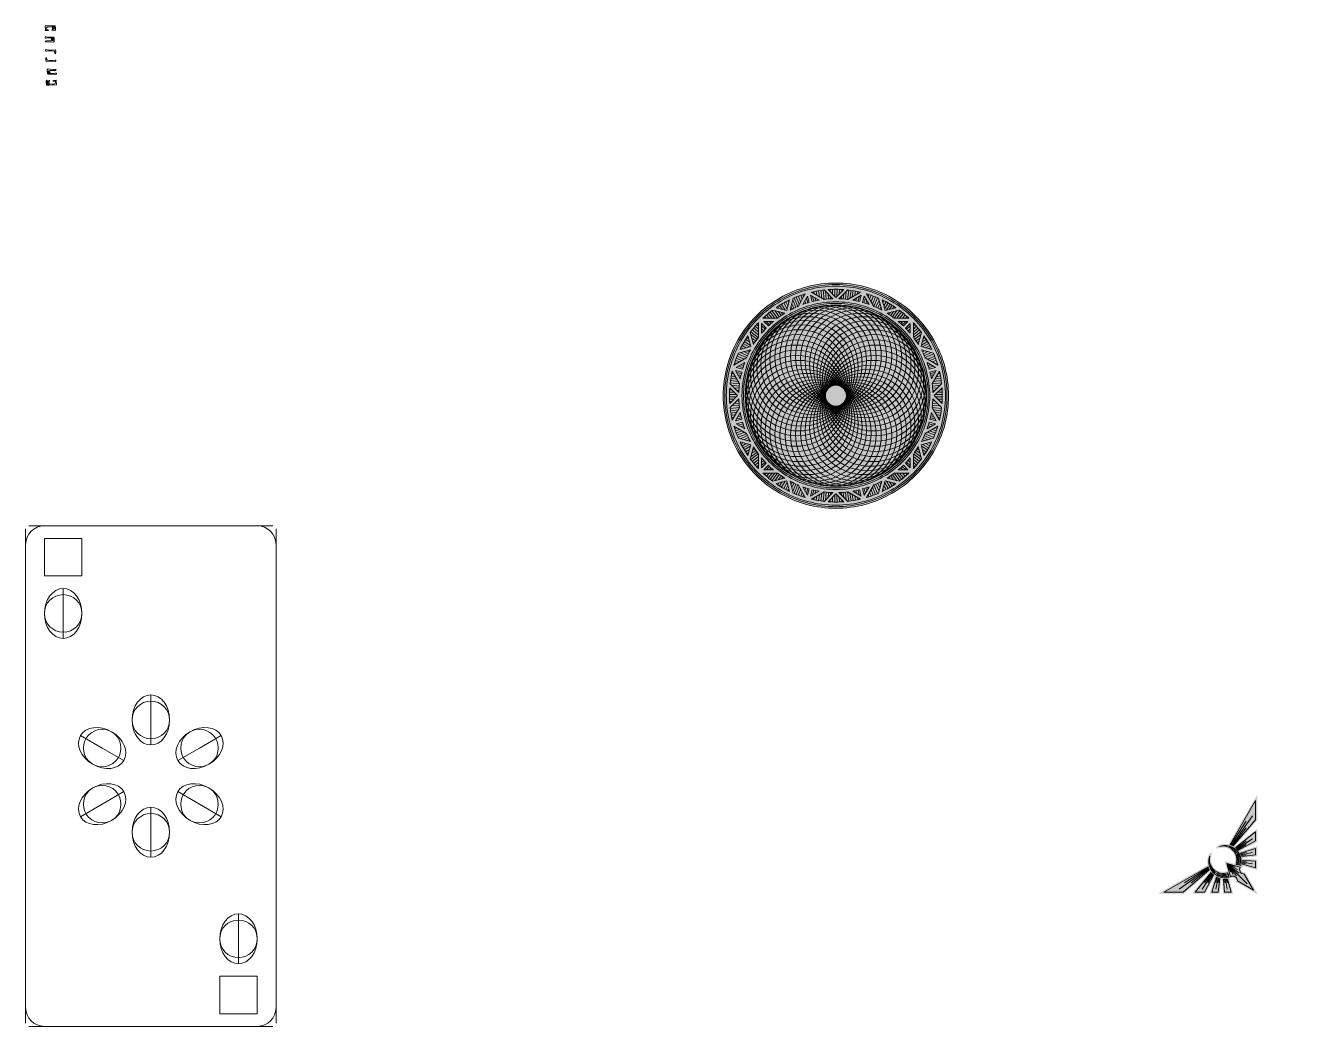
# Model space of a CAD drawing. Header units: inches. Extents: x -51 to 152, y -16 to 48.
# Drawn here: x 6.75 to 19.55, y -15.2 to -5.21 of the extents above; entities that cross this region are included whole.
import ezdxf

# ---------------------------------------------------------------- set-up
doc = ezdxf.new("R2010")
doc.units = ezdxf.units.IN
doc.header["$MEASUREMENT"] = 0
doc.layers.add('NOPLOT', color=40, linetype='Continuous', lineweight=5)

# ---------------------------------------------------------------- blocks, each defined once
blk = doc.blocks.new('Ring_Segment')
at = {"layer": 'NOPLOT'}
for p, q in [((-1.054759140229596, 0.1280211158446984), (-0.9616921572681616, 0.1167251350348721)), ((-1.051693600351847, 0.151151648945582), (-0.9738513885354122, 0.1399640001192612)), ((-1.048120877455614, 0.1742092886205331), (-0.9878380545900238, 0.1641896163543473)), ((-1.044042694499355, 0.1971829152399502), (-1.00233936595382, 0.1893066244128192)), ((-1.039461018201456, 0.2200614496898321), (-1.017399055528386, 0.2153907719021848)), ((-1.034378058091779, 0.242833858714715), (-1.031249999999998, 0.2420995059210063)), ((-1.034049327382111, 0.2442298887126688), (-0.9614722687703136, 0.1185227357331298)), ((-0.9396629694365232, 0.2356057434990391), (-1.002744535179364, 0.2525083980971248)), ((-1.002744535179364, 0.2525083980971243), (-0.954043986956174, 0.1681565742180997)), ((-0.9913232661313522, 0.2327261798190532), (-0.943109405907211, 0.2214073417692985)), ((-0.9762899257377071, 0.2066876704497822), (-0.9477438695366224, 0.2006442629524934)), ((-0.9618387395128967, 0.1816574816787708), (-0.951921280278824, 0.1797844227187773)), ((-0.9538379526264055, 0.169321359046833), (-0.9548167963332123, 0.1694951193236964)), ((-1.062435948763938, 0.0116663950759559), (-0.9925936446314355, 0.01089947080727605)), ((-1.061923585209326, 0.0349935590669137), (-1.01514628076703, 0.03345210694287082)), ((-1.060899105189267, 0.05830384728824733), (-1.038782561928281, 0.05708838810412242)), ((-0.9816941738241591, 0), (-1.059637261115119, 0.07794308729096144)), ((-0.9682614800983056, 0.03076148009830604), (-1.055884194626747, 0.1183841946267481)), ((-1.040679385468843, 0.1031793854688436), (-0.9640234288340709, 0.09557924020937092)), ((-1.015725294050535, 0.07822529405053591), (-0.9658897966367919, 0.07438725195177232)), ((-0.992018367608445, 0.05451836760844531), (-0.9670535955968879, 0.05314637827616275)), ((-0.9694461509451293, 0.03194615094512998), (-0.9682244453379154, 0.03190589209042161))]:
    blk.add_line(p, q, dxfattribs=at)
for radius, start, end in [(1.125, 165, 180), (1.109375, 165, 180), (1.09375, 165, 180), (1.0625, 166.7109688770856, 173.6027970560823), (0.9687499999999996, 165.9241655485841, 170.0039095232726), (0.9374999999999996, 165, 180), (0.9218749999999996, 165, 180), (1.0625, 175.7931058082533, 180), (0.9687499999999996, 172.9724808057823, 178.1803362011202)]:
    blk.add_arc((0, 0), radius, start, end, dxfattribs=at)
blk = doc.blocks.new('Ring_Smaller')
at = {"layer": 'NOPLOT'}
for p, rotation in [((0, 0), 300.0000000000001), ((2.220446049250313e-16, -2.220446049250313e-16), 270), ((0, 2.220446049250313e-16), 240), ((2.220446049250313e-16, 2.220446049250313e-16), 329.9999999999999), ((-2.220446049250313e-16, -2.220446049250313e-16), 210), ((0, 2.220446049250313e-16), 180), ((0, 4.440892098500626e-16), 29.99999999999994), ((-2.220446049250313e-16, 0), 150), ((-2.220446049250313e-16, 2.220446049250313e-16), 59.99999999999991), ((-4.440892098500626e-16, 2.220446049250313e-16), 90), ((-2.220446049250313e-16, 2.220446049250313e-16), 120)]:
    blk.add_blockref('Ring_Segment', p, dxfattribs=dict(at, rotation=rotation))
for p, xscale, rotation in [((-2.220446049250313e-16, -2.220446049250313e-16), -1, 90), ((0, 0), -1, 59.99999999999994), ((0, 0), -1, 120), ((-4.440892098500626e-16, 2.220446049250313e-16), -1, 29.99999999999997), ((0, -2.220446049250313e-16), -1, 150), ((-2.220446049250313e-16, 2.220446049250313e-16), -1, 180), ((0, 4.440892098500626e-16), -1, 330.0000000000001), ((4.440892098500626e-16, 2.220446049250313e-16), -1, 209.9999999999999), ((0, 2.220446049250313e-16), -1, 299.9999999999999), ((-2.220446049250313e-16, 2.220446049250313e-16), -0.9999999999999997, 239.9999999999998), ((2.220446049250313e-16, 2.220446049250313e-16), -1, 270)]:
    blk.add_blockref('Ring_Segment', p, dxfattribs=dict(at, xscale=xscale, rotation=rotation))
blk.add_blockref('Ring_Segment', (0, 0), dxfattribs=at)
at = {"layer": 'NOPLOT', "xscale": -1}
blk.add_blockref('Ring_Segment', (0, 2.220446049250313e-16), dxfattribs=at)
blk = doc.blocks.new('Ringu')
at = {"layer": 'NOPLOT'}
blk.add_circle((-0.09924158045815545, 0), 0.5056548107895079, dxfattribs=at)
blk = doc.blocks.new('Ringus')
at = {"layer": 'NOPLOT', "rotation": 180}
blk.add_blockref('Ringu', (0.301353608752336, 1.332267629550188e-15), dxfattribs=at)
blk = doc.blocks.new('*U29')
at = {"layer": 'NOPLOT', "rotation": 180}
blk.add_blockref('Ringus', (0.4005951892104918, 1.332267629550188e-15), dxfattribs=at)
blk = doc.blocks.new('*U30')
at = {"layer": 'NOPLOT', "color": 0, "linetype": 'ByBlock', "lineweight": -2, "transparency": 16777216}
for p, rotation in [((-3.90586952556845, 1.493866899837796), 322.4999999999975), ((-3.871319568905153, 1.533263574801446), 314.9999999999974), ((-3.831922893941505, 1.567813531464742), 307.4999999999974), ((-3.788353588708953, 1.596925610490119), 299.9999999999976), ((-3.741357136099721, 1.620101696134059), 292.4999999999977), ((-3.69173765844783, 1.636945239145569), 284.9999999999978), ((-3.640344158773024, 1.647168041833811), 277.4999999999981), ((-3.484374329759584, 1.63694523914557), 254.9999999999982), ((-3.53576782943439, 1.647168041833811), 262.4999999999981), ((-3.434754852107693, 1.62010169613406), 247.4999999999983), ((-3.387758399498461, 1.59692561049012), 239.9999999999984), ((-3.344189094265909, 1.567813531464743), 232.4999999999985), ((-3.30479241930226, 1.533263574801447), 224.9999999999984), ((-3.270242462638964, 1.493866899837799), 217.4999999999984), ((-3.934981604593826, 1.450297594605245), 329.9999999999975), ((-3.958157690237766, 1.403301141996013), 337.4999999999973), ((-3.588055994103707, 1.650595189210492), 269.9999999999981), ((-3.241130383613587, 1.450297594605247), 209.9999999999984), ((-3.217954297969647, 1.403301141996014), 202.4999999999984), ((-3.975001233249276, 1.353681664344121), 344.9999999999973), ((-3.201110754958136, 1.353681664344124), 194.9999999999985), ((-3.985224035937518, 1.302288164669315), 352.4999999999972), ((-3.190887952269895, 1.302288164669317), 187.4999999999986), ((-3.934981604593825, 1.049702405394753), 29.99999999999961), ((-3.958157690237765, 1.096698858003985), 22.49999999999964), ((-3.905869525568448, 1.006133100162201), 37.49999999999968), ((-3.975001233249275, 1.146318335655875), 14.99999999999972), ((-3.871319568905152, 0.966736425198552), 44.99999999999964), ((-3.985224035937517, 1.197711835330682), 7.499999999999867), ((-3.304792419302258, 0.966736425198554), 134.9999999999988), ((-3.270242462638962, 1.006133100162203), 142.4999999999987), ((-3.241130383613585, 1.049702405394755), 149.9999999999988), ((-3.217954297969646, 1.096698858003987), 157.4999999999987), ((-3.201110754958135, 1.146318335655878), 164.9999999999987), ((-3.190887952269894, 1.197711835330685), 172.4999999999989), ((-3.187460804893214, 1.250000000000001), 180), ((-3.831922893941503, 0.932186468535256), 52.49999999999959), ((-3.788353588708951, 0.9030743895098794), 59.99999999999956), ((-3.741357136099718, 0.8798983038659398), 67.49999999999949), ((-3.434754852107691, 0.8798983038659407), 112.499999999999), ((-3.387758399498459, 0.9030743895098806), 119.9999999999989), ((-3.344189094265907, 0.9321864685352577), 127.4999999999988), ((-3.691737658447828, 0.8630547608544294), 74.99999999999936), ((-3.640344158773021, 0.8528319581661883), 82.49999999999922), ((-3.484374329759581, 0.8630547608544301), 104.999999999999), ((-3.535767829434388, 0.8528319581661886), 97.49999999999915), ((-3.588055994103704, 0.849404810789508), 89.99999999999922)]:
    blk.add_blockref('*U29', p, dxfattribs=dict(at, rotation=rotation))
blk.add_blockref('*U29', (-3.988651183314198, 1.249999999999998), dxfattribs=at)
blk = doc.blocks.new('EagleHalf')
at = {"layer": 'NOPLOT', "true_color": 0xffffff}
h = blk.add_hatch(color=7, dxfattribs=at)
h.dxf.hatch_style = 1
edge = h.paths.add_edge_path()
edge.add_arc((-8.881784197001252e-16, 0.469866752324319), 0.2064853595469797, 238.373699999951, 239.2777947751518)
edge.add_line((-0.1054884391144484, 0.2923607160313435), (-0.1155740191291949, 0.2748919790220012))
edge.add_arc((-0.0931483207863002, 0.2476021594645341), 0.03532203558185194, -62.47096138064029, 129.4120178690097, ccw=False)
edge.add_line((-0.07682254275853251, 0.2162794014532459), (3.429201367310952e-14, -0.07042623128835879))
edge.add_line((3.463895836830488e-14, -0.07042623128835857), (3.419486915845482e-14, 0.4750720521887617))
edge.add_line((3.33066907387547e-14, 0.4750720521887626), (-0.05958240615982845, 0.371872297482677))
edge.add_arc((6.661338147750939e-16, 0.5011167523243252), 0.1423172239439407, 119.9999999999998, 245.2500378871507, ccw=False)
edge.add_arc((-0.1470518922996036, 0.764101695496759), 0.159014313019982, 298.5074655578052, 316.1843404714876)
edge.add_arc((-0.06264295394587371, 0.6031059734187583), 0.05925509295816679, 59.21121594518246, 115.384050679516)
edge.add_arc((4.440892098500626e-16, 0.4698667523243243), 0.2064853595469855, 115.2390922156271, 146.7213726214674)
edge.add_line((-0.1726242592897049, 0.5831675414298219), (-0.816036963720737, 0.755569455982043))
edge.add_line((-0.8160369637207361, 0.7555694559820427), (-0.6056157302582397, 0.5451482225195466))
edge.add_line((-0.6056157302582401, 0.545148222519547), (-0.2015224694746152, 0.5148656190222822))
edge.add_arc((3.130828929442941e-14, 0.469866752324398), 0.2064853595469996, 167.4126576952221, 167.7583175496985)
edge.add_line((-0.2017902743195952, 0.5136490420916489), (-0.5364135604257277, 0.4759460526870345))
edge.add_line((-0.5364135604257279, 0.4759460526870347), (-0.4275523341389055, 0.3670848264002124))
edge.add_line((-0.427552334138906, 0.3670848264002124), (-0.203710797405125, 0.4361307963157027))
edge.add_arc((7.327471962526033e-15, 0.4698667523243252), 0.2064853595469912, 189.4032445967829, 190.7265344895946)
edge.add_line((-0.2028773802202766, 0.4314353549752203), (-0.3919663986412462, 0.3314988909025531))
edge.add_line((-0.3919663986412463, 0.3314988909025529), (-0.3088756866173854, 0.2484081788786922))
edge.add_line((-0.3088756866173852, 0.2484081788786923), (-0.1728389991016847, 0.3568938170841743))
edge.add_arc((1.554312234475219e-15, 0.4698667523243198), 0.2064853595469829, 213.1698769589965, 215.3718735508506)
edge.add_line((-0.1683706536545311, 0.3503363097785304), (-0.2805033085715984, 0.2200358008329053))
edge.add_line((-0.2805033085715984, 0.2200358008329055), (-0.1984057416253303, 0.1379382338866375))
edge.add_line((-0.1984057416253306, 0.1379382338866373), (-0.108276134524542, 0.2940472926514233))
at = {"layer": 'NOPLOT'}
for p, q in [((-0.6037593341089815, 0.6206251956031643), (-0.1901539371655236, 0.5503508121604046)), ((-0.5093131090199747, 0.6292901294913262), (-0.1863750690512491, 0.558751719238813)), ((-0.453455819079396, 0.5734328395507466), (-0.1935914179282248, 0.5416899144086202)), ((-0.4146578529100577, 0.4315237144042392), (-0.2064222321300542, 0.4749722189723267)), ((-0.3430704825677846, 0.463047503039137), (-0.2059277216420368, 0.4850317503977677)), ((-0.3164390425978298, 0.4364160630691805), (-0.206423062713335, 0.4647949787396293)), ((-0.3028736579427442, 0.3197395194369257), (-0.1915063647865283, 0.3926558984662245)), ((-0.2503736774159959, 0.3703506978873472), (-0.1953026344635105, 0.4028362765773901)), ((-0.2309379873786144, 0.350915007849967), (-0.1871425624655914, 0.3826092883395162)), ((-0.2080115927166697, 0.2248774542108518), (-0.1411292105249391, 0.3191393505559157)), ((-0.1747204544293868, 0.2946974749007381), (-0.1492845376117864, 0.3272121676195816)), ((-0.1555585461478644, 0.275535566619217), (-0.1324926002710411, 0.3114940445092911)), ((-0.08027243693806363, 0.2995808131002278), (3.286260152890463e-14, 0.4386167523243811)), ((3.375077994860476e-14, -1.234568003383174e-13), (-0.05600815145970306, 0.2090252668856261))]:
    blk.add_line(p, q, dxfattribs=at)
for points in [[(-0.182274795939654, 0.5668827431320524), (-0.7550460583323271, 0.7203563403379247), (-0.5975092011998895, 0.5628194832054865), (-0.196667381223512, 0.5327805415118605, -0.04490583973897507)], [(-0.2049562581961151, 0.4949493345975924), (-0.4967605995733995, 0.4620708815789971), (-0.4224297542701274, 0.3877400362757251), (-0.2059147094400195, 0.4545260827339854, -0.04907368334324989)], [(-0.1985330992383296, 0.4131145522429933), (-0.361613671367109, 0.3269239533727077), (-0.3075050124094145, 0.2728152944150137), (-0.182212099468313, 0.372733058301101, -0.05288125780897603)], [(-0.1569376860217806, 0.3356774591099385), (-0.2556552669474688, 0.2209655489530675), (-0.2023139815784476, 0.167624263584047), (-0.1233984247949871, 0.3043100174405877, -0.05577210917914319)]]:
    blk.add_lwpolyline(points, format="xyb", close=True, dxfattribs=at)
blk.add_lwpolyline([(-0.1574027999134526, 0.5602183118826813, 0.399498446283508), (-0.08255203158796398, 0.3320877392103183), (-0.09637381997174033, 0.3081476994781518, -0.6006751846355421), (-0.08027243693806385, 0.6401526915484217, 0.6047426437822047), (-0.06873024320418697, 0.3560277789424862), (-0.08255203158796398, 0.3320877392103183)], format="xyb", dxfattribs=at)
for centre, radius, start, end in [((-7.838044870922545e-07, 0.4776980709368095), 0.1812044206272555, 196.9668839891849, 240.4153841653363), ((-1.444456915189463e-06, 0.4933245455485773), 0.1673377921799515, 201.1874623217035, 243.1267698312711), ((-0.09314832078630131, 0.2476021594645332), 0.05354968551404268, 313.9129490858818, 76.08705091411679)]:
    blk.add_arc(centre, radius, start, end, dxfattribs=at)
blk = doc.blocks.new('Eagle')
at = {"layer": 'NOPLOT'}
for p, q in [((-0.04049004726073369, -0.2529422473874359), (6.217248937900877e-15, -0.1551906261494289)), ((4.884981308350689e-15, -0.1551906261494294), (-0.03672590558064304, -0.292253571730392)), ((-0.02375276276560201, -0.3356107716148893), (4.884981308350689e-15, -0.1551906261494294)), ((8.881784197001252e-15, -0.1551906261494298), (8.43769498715119e-15, -0.4892947450309411)), ((0.04049004726074767, -0.2529422473874363), (7.105427357601002e-15, -0.1551906261494307)), ((0.02375276276568861, -0.3356107716148893), (8.149037000748649e-14, -0.1551906261494294)), ((2.278177646530821e-13, -0.1551906261494294), (0.03672590558087574, -0.2922535717303916))]:
    blk.add_line(p, q, dxfattribs=at)
blk.add_blockref('EagleHalf', (8.43769498715119e-15, -0.5938073784737243), dxfattribs=at)
at = {"layer": 'NOPLOT', "xscale": -0.9999999999999996, "rotation": 359.9999999999999}
blk.add_blockref('EagleHalf', (8.43769498715119e-15, -0.5938073784737243), dxfattribs=at)
blk = doc.blocks.new('card_outline')
at = {"layer": 'NOPLOT', "color": 1}
for p, q in [((-1.250000000000002, 2.46875), (-1.250000000000004, -2.46875)), ((1.21875, 2.499999999999998), (-1.218750000000004, 2.499999999999998)), ((1.25, -2.468750000000002), (1.25, 2.468749999999998)), ((-1.218750000000005, -2.500000000000002), (1.21875, -2.500000000000002))]:
    blk.add_line(p, q, dxfattribs=at)
for centre, start, end in [((-1.062500000000002, 2.312499999999998), 90, 180), ((1.0625, 2.312499999999998), 0, 90), ((-1.062500000000004, -2.312500000000002), 180, 270), ((1.0625, -2.312500000000002), 270, 0)]:
    blk.add_arc(centre, 0.1875, start, end, dxfattribs=at)
blk = doc.blocks.new('Symbol')
at = {"layer": 'NOPLOT'}
for q in [(0, 0.25), (0, -0.25)]:
    blk.add_line((0, 0), q, dxfattribs=at)
blk.add_circle((0, 0), 0.1875, dxfattribs=at)
blk.add_ellipse((0, 0), major_axis=(0, 0.25), ratio=0.7499999999999999, dxfattribs=at)
blk = doc.blocks.new('*U100')
at = {"layer": 'NOPLOT'}
blk.add_blockref('Symbol', (0, 0), dxfattribs=at)
blk = doc.blocks.new('*U101')
at = {"layer": 'NOPLOT', "color": 0, "linetype": 'ByBlock', "lineweight": -2, "transparency": 16777216}
blk.add_blockref('*U100', (-0.001160418167161358, -12.14385111771888), dxfattribs=at)
for p, rotation in [((-0.4868579042166256, -12.42426869203426), 59.99999999999999), ((0.4845370678823028, -12.42426869203426), 300.0000000000001), ((-0.4868579042166258, -12.98510384066503), 120), ((0.4845370678823028, -12.98510384066503), 240), ((-0.001160418167161495, -13.26552141498041), 180)]:
    blk.add_blockref('*U100', p, dxfattribs=dict(at, rotation=rotation))

msp = doc.modelspace()

# ---------------------------------------------------------------- hatches: boundary and pattern name
at = {"layer": 'NOPLOT', "true_color": 0xffffff}
h = msp.add_hatch(color=7, dxfattribs=at)
h.dxf.hatch_style = 1
edge = h.paths.add_edge_path()
edge.add_arc((14.83792402148999, -8.904373381989844), 1.125, 180, 540)

# ---------------------------------------------------------------- linework, layer by layer
at = {"layer": 'NOPLOT'}
for points in [[(7.010725863310828, -5.254866020269953), (7.039405665628157, -5.25738084154514), (7.045946671968531, -5.250339339517851), (7.046785258560146, -5.23508276202859), (7.042089163338506, -5.210437511074996), (7.017434590405722, -5.209599237316602), (6.98623901113256, -5.210605160913142), (6.960242689344599, -5.210605160913142), (6.947999263255467, -5.208090339637955), (6.943974033870923, -5.216808389182035), (6.946154369317714, -5.244303773370937), (6.944980341217059, -5.258219115303534), (6.969299472640805, -5.2563749179486), (6.978356255937011, -5.250339339517851), (6.9708089422505, -5.24883045412304), (6.955546576941979, -5.24883045412304), (6.953533962249705, -5.245812671049586), (6.953198537921649, -5.230723743398469), (6.955882018451017, -5.224352853007593), (6.970473500741462, -5.222508655652659), (7.012067612166003, -5.219155560619078), (7.037393050935885, -5.218484936698825), (7.038231637527502, -5.235250411866732), (7.033367821551341, -5.243800811572669), (7.024143317500616, -5.246315632847856), (7.014080226858274, -5.247489218566377), (7.009551835210171, -5.25201588703464)], [(7.026777041903669, -5.222451462097092), (7.030345205601622, -5.228326245072003), (7.027091866233296, -5.237348221366913), (7.015442816245639, -5.235669720719679), (7.017541748195717, -5.226962456386465), (7.022684119446722, -5.22297599431709)], [(6.948577764128795, -5.317754642681749), (6.96304896235835, -5.321959793941369), (7.026991443388575, -5.32212799655228), (7.03304916586254, -5.325660325084422), (7.035068395233206, -5.35644204164056), (7.035236665779177, -5.365525179171118), (7.025813566747763, -5.374271886912178), (7.006630810412007, -5.370066735652559), (6.978361496136778, -5.368552887586691), (6.962207609628498, -5.368552887586691), (6.948072952490882, -5.370571355769125), (6.945212370390363, -5.364179521432321), (6.957496068703281, -5.358460522106834), (7.008481786417686, -5.357619484484607), (7.019419320362839, -5.35560101630217), (7.025981837293735, -5.348199941732229), (7.027496255026488, -5.337771171030552), (7.025477025655821, -5.331211134082837), (7.005284663225223, -5.329529071122222), (6.955308551605661, -5.332052159421226), (6.943193141019697, -5.332052159421226), (6.944034476568567, -5.322632616668848), (6.948577764128795, -5.317754642681749)], [(7.014539491710668, -5.335416285342459), (7.020260655911708, -5.339789639212989), (7.016726991627305, -5.344667613200087), (7.009323139147538, -5.348704561848797), (7.005116392679252, -5.342312727511993), (7.014539491710668, -5.335416285342459)], [(6.954177579048011, -5.44534541999118), (6.976816101091957, -5.452888741419688), (7.012660424798041, -5.452080526215948), (7.047157226838712, -5.449655892888567), (7.050391306325272, -5.468244793439229), (7.048504748504122, -5.489258327317274), (7.041497587737234, -5.483600833174933), (7.03880252722543, -5.47066942676661), (7.032334385433294, -5.464203717420531), (7.012390923901155, -5.461509674930624), (6.974660059554905, -5.460701472010723), (6.95875918019998, -5.464203717420531), (6.949056958921289, -5.46258729929689), (6.948787458024401, -5.452888741419688), (6.954177579048011, -5.44534541999118)], [(7.045822420951985, -5.571149242336491), (7.023183898908038, -5.563605920907982), (6.987339575201955, -5.564414136111722), (6.952842773161285, -5.566838769439102), (6.949608693674724, -5.548249868888441), (6.951495251495874, -5.527236335010396), (6.958502412262762, -5.532893829152737), (6.961197472774566, -5.54582523556106), (6.967665614566702, -5.552290944907138), (6.987609076098842, -5.554984987397046), (7.02533994044509, -5.555793190316947), (7.041240819800016, -5.552290944907138), (7.050943041078708, -5.553907363030779), (7.051212541975595, -5.563605920907982), (7.045822420951985, -5.571149242336491)], [(6.989274136689168, -5.756838080984851), (6.96059433437184, -5.754323259709665), (6.954053328031465, -5.761364761736954), (6.953214741439849, -5.776621339226214), (6.957910836661489, -5.801266590179807), (6.982565409594273, -5.802104863938202), (7.013760988867436, -5.801098940341663), (7.039757310655397, -5.801098940341663), (7.052000736744529, -5.803613761616849), (7.056025966129074, -5.794895712072768), (7.053845630682282, -5.767400327883866), (7.055019658782937, -5.753484985951269), (7.03070052735919, -5.755329183306204), (7.021643744062985, -5.761364761736954), (7.029191057749496, -5.762873647131763), (7.044453423058018, -5.762873647131763), (7.046466037750291, -5.765891430205219), (7.046801462078347, -5.780980357856334), (7.04411798154898, -5.78735124824721), (7.029526499258534, -5.789195445602145), (6.987932387833993, -5.792548540635726), (6.962606949064111, -5.793219164555978), (6.961768362472494, -5.776453689388071), (6.966632178448656, -5.767903289682135), (6.97585668249938, -5.765388468406948), (6.985919773141722, -5.764214882688426), (6.990448164789825, -5.759688214220164)], [(7.0514222358712, -5.696892073994344), (7.036951037641646, -5.692686922734724), (6.973008556611421, -5.692518720123815), (6.966950834137457, -5.688986391591673), (6.96493160476679, -5.658204675035534), (6.96476333422082, -5.649121537504976), (6.974186433252233, -5.640374829763916), (6.993369189587988, -5.644579981023536), (7.021638503863217, -5.646093829089403), (7.037792390371498, -5.646093829089403), (7.051927047509113, -5.644075360906968), (7.054787629609633, -5.650467195243772), (7.042503931296714, -5.656186194569259), (6.99151821358231, -5.657027232191487), (6.980580679637157, -5.659045700373924), (6.974018162706262, -5.666446774943864), (6.972503744973508, -5.676875545645542), (6.974522974344175, -5.683435582593257), (6.994715336774774, -5.685117645553872), (7.044691448394335, -5.682594557254868), (7.056806858980298, -5.682594557254868), (7.055965523431429, -5.692014100007246), (7.0514222358712, -5.696892073994344)], [(6.985460508289328, -5.679230431333634), (6.979739344088287, -5.674857077463105), (6.983273008372691, -5.669979103476006), (6.990676860852457, -5.665942154827297), (6.994883607320745, -5.672333989164101), (6.985460508289328, -5.679230431333634)], [(6.973222958096327, -5.789252639157713), (6.969654794398373, -5.783377856182801), (6.972908133766699, -5.77435587988789), (6.984557183754356, -5.776034380535124), (6.98245825180428, -5.784741644868339), (6.977315880553274, -5.788728106937714)]]:
    msp.add_lwpolyline(points, dxfattribs=at)
for points in [[(6.936339581832838, -10.70468626634964), (7.311339581832838, -10.70468626634964), (7.311339581832838, -10.32968626634964), (6.936339581832838, -10.32968626634964)], [(9.061339581832842, -14.70468626634964), (8.686339581832842, -14.70468626634964), (8.686339581832842, -15.07968626634964), (9.061339581832842, -15.07968626634964)]]:
    msp.add_lwpolyline(points, close=True, dxfattribs=at)

# ---------------------------------------------------------------- block references
at = {"layer": 'NOPLOT', "rotation": 180}
for name, p in [('Ring_Smaller', (14.83792402148999, -8.904373381989844)), ('Symbol', (8.873839581832842, -14.32968626634964))]:
    msp.add_blockref(name, p, dxfattribs=at)
at = {"layer": 'NOPLOT'}
for name, p in [('*U30', (18.4259800155937, -10.15437338198984)), ('card_outline', (7.99883958183284, -12.70468626634964)), ('Symbol', (7.123839581832838, -11.07968626634964)), ('*U101', (8, 0))]:
    msp.add_blockref(name, p, dxfattribs=at)
at = {"layer": 'NOPLOT', "xscale": 0.8572141805513919, "yscale": 0.8572141805513919, "zscale": 0.8572141805513919, "rotation": 44.99999999999996}
msp.add_blockref('Eagle', (18.64781492460028, -13.48361769953593), dxfattribs=at)

doc.saveas('drawing.dxf')
